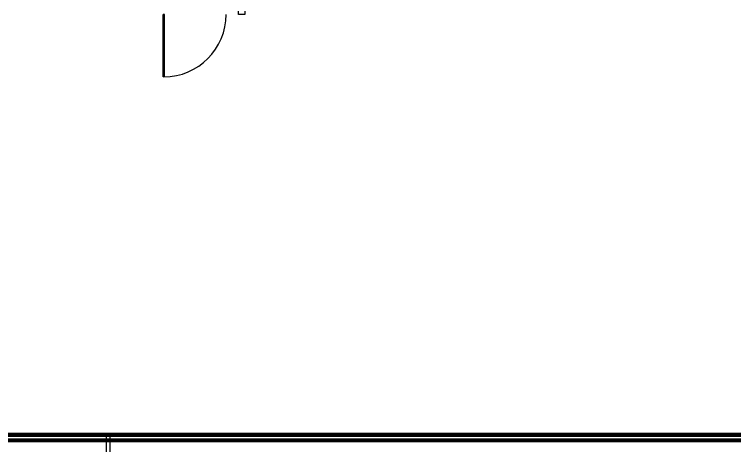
# Model space of a CAD drawing. Header units: metres. Extents: x 529746 to 530334, y 2675217 to 2675499.
# Drawn here: x 530007.62 to 530024.95, y 2675288.81 to 2675299.18 of the extents above; entities that cross this region are included whole.
import ezdxf
from ezdxf.enums import TextEntityAlignment as Align

# ---------------------------------------------------------------- set-up
doc = ezdxf.new("R2010")
doc.units = ezdxf.units.M
doc.linetypes.add('DASHED', pattern=[0.75, 0.5, -0.25])
for name, color, linetype in [('E-Inverter Grouping', 2, 'Continuous'), ('IDT', 7, 'Continuous'), ('LT Cable(AG) INV to LT Panel BL-05', 2, 'Continuous'), ('Messenger Wire Block-05 (Master Path)', 30, 'Continuous'), ('Messenger Wire Block-05 (MW Path)', 191, 'Continuous'), ('MMS Table Block-05', 8, 'Continuous')]:
    doc.layers.add(name, color=color, linetype=linetype)
doc.styles.get("Standard").update_dxf_attribs({"font": 'Adani Regular.ttf'})

# ---------------------------------------------------------------- blocks, each defined once
blk = doc.blocks.new('MMS Table (32.292 x 4.788)')
at = {"color": 0}
blk.add_lwpolyline([(0, -0.002), (0, 4.786), (32.292, 4.786), (32.292, -0.002)], close=True, dxfattribs=at)
at = {"color": 7}
blk.add_attdef('ID1', text='', height=1.8, dxfattribs=at).set_placement((16.146, 2.392), align=Align.MIDDLE_CENTER)
blk = doc.blocks.new('IDT')
at = {"layer": 'IDT', "linetype": 'Continuous'}
for p, q in [((21.394, 23.986), (21.427, 23.986)), ((21.394, 22.486), (21.427, 22.486))]:
    blk.add_line(p, q, dxfattribs=at)
at = {"layer": 'IDT'}
for p, q in [((21.394, 23.986), (21.394, 22.486)), ((21.427, 23.986), (21.427, 22.486))]:
    blk.add_line(p, q, dxfattribs=at)
at = {"layer": 'IDT', "color": 3}
for p, q in [((19.465, 22.411), (19.465, 22.486)), ((19.465, 22.486), (19.615, 22.486)), ((19.615, 22.486), (19.615, 22.411))]:
    blk.add_line(p, q, dxfattribs=at)
at = {"layer": 'IDT', "color": 243, "linetype": 'DASHED'}
blk.add_lwpolyline([(45.5, 32.586), (45.5, -4.032), (0, -4.032), (0, 32.586)], close=True, dxfattribs=at)
at = {"layer": 'IDT'}
blk.add_arc((21.411, 22.486), 1.5, 90, 180, dxfattribs=at)

msp = doc.modelspace()

# ---------------------------------------------------------------- linework, layer by layer
at = {"layer": 'E-Inverter Grouping', "color": 3}
for points in [[(529977.435, 2675289.077), (530009.827, 2675289.077), (530009.827, 2675284.289), (529945.143, 2675284.289), (529945.143, 2675299.289), (529912.751, 2675299.289), (529912.751, 2675319.077), (529945.143, 2675319.077), (529945.143, 2675326.577), (529977.435, 2675326.577)], [(530042.219, 2675261.789), (529945.143, 2675261.789), (529945.143, 2675281.577), (530009.927, 2675281.577), (530009.927, 2675289.077), (530042.219, 2675289.077)]]:
    msp.add_lwpolyline(points, close=True, dxfattribs=at)
at = {"layer": 'LT Cable(AG) INV to LT Panel BL-05', "color": 5}
for points in [[(530004.707, 2675308.49), (530000.043, 2675308.49, 0.07041), (529999.793, 2675308.455), (529998.523, 2675308.088, -0.07041), (529998.273, 2675308.052), (529994.631, 2675308.052, 0.414214), (529993.731, 2675307.152), (529993.731, 2675290.883, 0.02076), (529993.734, 2675290.808), (529993.838, 2675289.561, -0.02076), (529993.841, 2675289.486), (529993.841, 2675289.037), (530043.15, 2675289.037, 0.414214), (530044.05, 2675289.937), (530044.05, 2675310.637, -0.414214), (530044.95, 2675311.537), (530298.817, 2675311.537, 0.414214), (530299.717, 2675312.437), (530299.717, 2675312.69)], [(530004.715, 2675308.466), (530000.052, 2675308.466, 0.07041), (529999.802, 2675308.431), (529998.526, 2675308.063, -0.07041), (529998.277, 2675308.027), (529994.656, 2675308.027, 0.414214), (529993.756, 2675307.127), (529993.756, 2675290.884, 0.02076), (529993.759, 2675290.809), (529993.863, 2675289.562, -0.02076), (529993.866, 2675289.487), (529993.866, 2675289.062), (530043.125, 2675289.062, 0.414214), (530044.025, 2675289.962), (530044.025, 2675310.662, -0.414214), (530044.925, 2675311.562), (530234.033, 2675311.562, 0.414214), (530234.933, 2675312.462), (530234.933, 2675312.69)], [(530004.724, 2675308.443), (530000.06, 2675308.443, 0.07041), (529999.81, 2675308.408), (529998.53, 2675308.038, -0.07041), (529998.28, 2675308.002), (529994.681, 2675308.002, 0.414214), (529993.781, 2675307.102), (529993.781, 2675290.885, 0.02076), (529993.784, 2675290.81), (529993.888, 2675289.563, -0.02076), (529993.891, 2675289.488), (529993.891, 2675289.087), (530043.1, 2675289.087, 0.414214), (530044, 2675289.987), (530044, 2675310.687, -0.414214), (530044.9, 2675311.587), (530169.249, 2675311.587, 0.414214), (530170.149, 2675312.487), (530170.149, 2675312.69)], [(530004.732, 2675308.419), (530000.068, 2675308.419, 0.07041), (529999.819, 2675308.384), (529998.533, 2675308.013, -0.07041), (529998.283, 2675307.977), (529994.706, 2675307.977, 0.414214), (529993.806, 2675307.077), (529993.806, 2675290.886, 0.02076), (529993.809, 2675290.811), (529993.913, 2675289.564, -0.02076), (529993.916, 2675289.489), (529993.916, 2675289.112), (530043.075, 2675289.112, 0.414214), (530043.975, 2675290.012), (530043.975, 2675310.712, -0.414214), (530044.875, 2675311.612), (530104.465, 2675311.612, 0.414214), (530105.365, 2675312.512), (530105.365, 2675312.69)]]:
    msp.add_lwpolyline(points, format="xyb", dxfattribs=at)
at = {"layer": 'Messenger Wire Block-05 (Master Path)'}
msp.add_lwpolyline([(529993.741, 2675288.937), (530044.15, 2675288.937)], dxfattribs=at)
at = {"layer": 'Messenger Wire Block-05 (MW Path)', "const_width": 0.1}
msp.add_lwpolyline([(529993.741, 2675288.937), (530044.15, 2675288.937)], dxfattribs=at)

# ---------------------------------------------------------------- block references
at = {"layer": 'IDT', "color": 8, "rotation": 180}
msp.add_blockref('IDT', (530032.627, 2675321.663), dxfattribs=at)
at = {"layer": 'MMS Table Block-05'}
for p in [(529977.535, 2675284.291), (530009.927, 2675284.291)]:
    msp.add_blockref('MMS Table (32.292 x 4.788)', p, dxfattribs=at)

doc.saveas('drawing.dxf')
